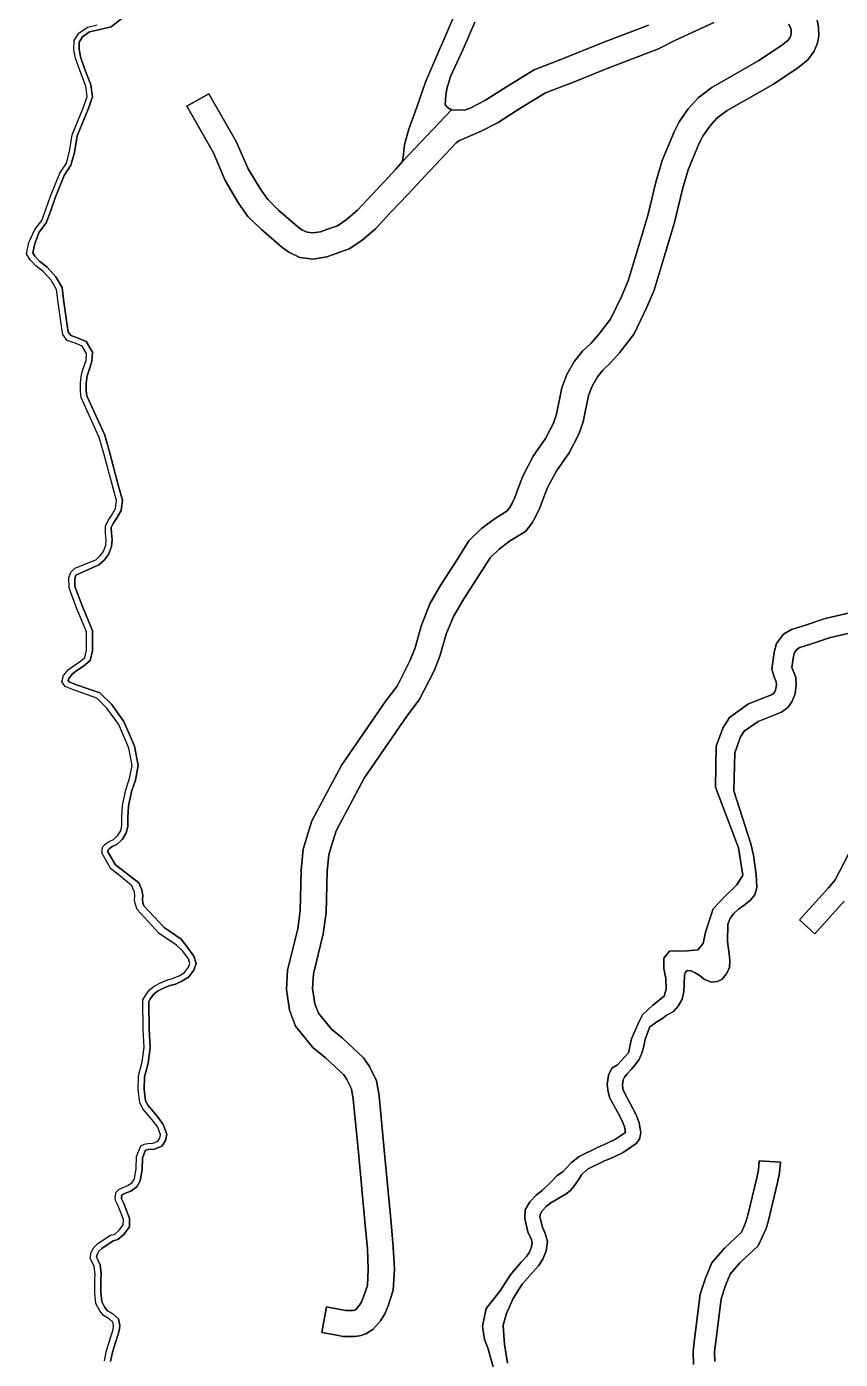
# Model space of a CAD drawing. Header units: inches. Extents: x 469561 to 471650, y 1000291 to 1003909.
# Drawn here: x 469658 to 469883.9, y 1003206.6 to 1003576.6 of the extents above; entities that cross this region are included whole.
import ezdxf

# ---------------------------------------------------------------- set-up
doc = ezdxf.new("R2010")
doc.units = ezdxf.units.IN
doc.header["$MEASUREMENT"] = 0
doc.layers.add('Gulele_10_08_New_Parcel', color=7, linetype='Continuous')

msp = doc.modelspace()

# ---------------------------------------------------------------- linework, layer by layer
at = {"layer": 'Gulele_10_08_New_Parcel'}
for points in [[(469685.8261, 1003580.0535), (469681.5188, 1003576.6444), (469677.9911, 1003575.8085), (469675.5186, 1003575.1718), (469673.5692, 1003573.8198), (469672.6189, 1003572.3839), (469672.5772, 1003570.366), (469672.9633, 1003568.2682), (469674.2205, 1003564.7886), (469675.8428, 1003560.4833), (469676.3199, 1003557.1185), (469675.1389, 1003553.7544), (469672.056, 1003546.3579), (469671.2839, 1003541.6636), (469670.3398, 1003538.1511), (469668.5, 1003535.3632), (469665.9571, 1003529.0811), (469664.6835, 1003525.3659), (469663.4368, 1003522.1463), (469661.5333, 1003519.6056), (469660.3058, 1003516.4235), (469659.7824, 1003513.8154), (469660.3266, 1003512.8792), (469661.7067, 1003511.4533), (469663.7481, 1003509.8429), (469666.1372, 1003507.2217), (469667.8853, 1003504.2263), (469668.2978, 1003500.8731), (469669.3064, 1003493.7227), (469669.6085, 1003491.8654), (469670.3404, 1003490.921), (469672.1288, 1003490.2666), (469674.5668, 1003489.1838), (469676.3225, 1003486.2858), (469676.1752, 1003483.624), (469675.3677, 1003481.374), (469674.8824, 1003479.6745), (469674.5959, 1003477.6123), (469674.5959, 1003475.5362), (469674.7667, 1003474.1278), (469679.7205, 1003463.1746), (469681.0366, 1003458.5718), (469683.3947, 1003449.7332), (469684.6286, 1003445.1681), (469684.2972, 1003442.3417), (469682.9932, 1003440.0831), (469682.0875, 1003438.7246), (469681.5421, 1003437.6039), (469681.5758, 1003436.0339), (469681.7992, 1003434.1556), (469681.6379, 1003432.259), (469680.7797, 1003430.0583), (469679.5664, 1003428.5283), (469678.0967, 1003427.1684), (469671.7219, 1003424.3026), (469671.3935, 1003423.3411), (469671.4616, 1003421.1791), (469673.5336, 1003415.6178), (469675.1024, 1003411.8884), (469676.3398, 1003408.8922), (469676.341, 1003403.3208), (469675.6472, 1003400.5999), (469673.8517, 1003399.0933), (469671.9912, 1003397.8384), (469670.7943, 1003396.9024), (469669.7369, 1003395.6853), (469669.5713, 1003395.0667), (469669.8107, 1003394.7441), (469671.6136, 1003393.9958), (469678.365, 1003391.6286), (469681.5951, 1003388.4965), (469685.0331, 1003383.702), (469687.9981, 1003376.8343), (469689.0357, 1003371.4638), (469688.2248, 1003367.4485), (469687.1528, 1003364.2747), (469686.3015, 1003360.2152), (469686.144, 1003357.0436), (469686.0935, 1003354.6811), (469685.7063, 1003352.6906), (469684.5657, 1003350.9198), (469683.1089, 1003349.5754), (469681.8045, 1003348.9695), (469680.9475, 1003348.3756), (469680.6866, 1003348.0992), (469680.599, 1003347.5442), (469682.674, 1003343.9235), (469684.7575, 1003342.3435), (469689.2189, 1003338.9009), (469690.0535, 1003336.948), (469690.2566, 1003335.3732), (469690.1782, 1003334.2443), (469690.3281, 1003333.3989), (469690.5848, 1003332.5664), (469696.2107, 1003326.5149), (469700.9382, 1003323.275), (469702.7555, 1003320.8851), (469704.4397, 1003318.5481), (469705.1108, 1003316.5348), (469704.4846, 1003314.6984), (469702.9818, 1003312.7308), (469701.1237, 1003311.5605), (469699.3235, 1003310.8147), (469697.5122, 1003310.2652), (469695.6663, 1003309.4958), (469694.3517, 1003308.8377), (469693.3778, 1003308.0297), (469692.468, 1003306.7462), (469691.9796, 1003305.9434), (469692.0836, 1003298.2431), (469692.3665, 1003293.0862), (469691.7828, 1003288.8401), (469690.7892, 1003285.0787), (469690.689, 1003281.4892), (469691.0527, 1003278.4124), (469691.7363, 1003277.0677), (469694.2332, 1003274.1469), (469695.9234, 1003271.8438), (469696.9308, 1003269.1116), (469696.6269, 1003267.3378), (469695.5595, 1003265.8124), (469693.5706, 1003264.9648), (469691.8984, 1003264.841), (469691.1545, 1003264.7036), (469691.0473, 1003264.6534), (469690.1606, 1003262.5694), (469690.1311, 1003259.3283), (469689.5872, 1003256.1812), (469688.6458, 1003254.4682), (469686.9326, 1003253.2997), (469685.4586, 1003252.7271), (469684.7108, 1003252.3719), (469684.4956, 1003252.1407), (469684.351, 1003251.5496), (469684.4071, 1003251.1579), (469684.9856, 1003249.8811), (469686.6141, 1003245.7222), (469686.5709, 1003243.3452), (469685.0181, 1003241.248), (469683.3278, 1003239.8512), (469682.073, 1003239.4626), (469678.9017, 1003237.414), (469678.041, 1003236.6129), (469677.5747, 1003235.7318), (469677.4653, 1003234.9511), (469677.8697, 1003234.0509), (469678.4129, 1003232.8289), (469678.7402, 1003230.3482), (469678.6812, 1003228.6925), (469678.6822, 1003225.1684), (469678.9189, 1003222.6392), (469679.7805, 1003221.0036), (469680.5208, 1003220.1077), (469682.0132, 1003219.2336), (469683.5162, 1003217.8599), (469683.9159, 1003216.0168), (469683.7216, 1003214.5032), (469681.9089, 1003208.5873), (469681.3264, 1003205.9497)], [(469681.3264, 1003205.9497), (469681.9089, 1003208.5873), (469683.7216, 1003214.5032), (469683.9159, 1003216.0168), (469683.5162, 1003217.8599), (469682.0132, 1003219.2336), (469680.5208, 1003220.1077), (469679.7805, 1003221.0036), (469678.9189, 1003222.6392), (469678.6822, 1003225.1684), (469678.6812, 1003228.6925), (469678.7402, 1003230.3482), (469678.4129, 1003232.8289), (469677.8697, 1003234.0509), (469677.4653, 1003234.9511), (469677.5747, 1003235.7318), (469678.041, 1003236.6129), (469678.9017, 1003237.414), (469682.073, 1003239.4626), (469683.3278, 1003239.8512), (469685.0181, 1003241.248), (469686.5709, 1003243.3452), (469686.6141, 1003245.7222), (469684.9856, 1003249.8811), (469684.4071, 1003251.1579), (469684.351, 1003251.5496), (469684.4956, 1003252.1407), (469684.7108, 1003252.3719), (469685.4586, 1003252.7271), (469686.9326, 1003253.2997), (469688.6458, 1003254.4682), (469689.5872, 1003256.1812), (469690.1311, 1003259.3283), (469690.1606, 1003262.5694), (469691.0473, 1003264.6534), (469691.1545, 1003264.7036), (469691.8984, 1003264.841), (469693.5706, 1003264.9648), (469695.5595, 1003265.8124), (469696.6269, 1003267.3378), (469696.9308, 1003269.1116), (469695.9234, 1003271.8438), (469694.2332, 1003274.1469), (469691.7363, 1003277.0677), (469691.0527, 1003278.4124), (469690.689, 1003281.4892), (469690.7892, 1003285.0787), (469691.7828, 1003288.8401), (469692.3665, 1003293.0862), (469692.0836, 1003298.2431), (469691.9796, 1003305.9434), (469692.468, 1003306.7462), (469693.3778, 1003308.0297), (469694.3517, 1003308.8377), (469695.6663, 1003309.4958), (469697.5122, 1003310.2652), (469699.3235, 1003310.8147), (469701.1237, 1003311.5605), (469702.9818, 1003312.7308), (469704.4846, 1003314.6984), (469705.1108, 1003316.5348), (469704.4397, 1003318.5481), (469702.7555, 1003320.8851), (469700.9382, 1003323.275), (469696.2107, 1003326.5149), (469690.5848, 1003332.5664), (469690.3281, 1003333.3989), (469690.1782, 1003334.2443), (469690.2566, 1003335.3732), (469690.0535, 1003336.948), (469689.2189, 1003338.9009), (469684.7575, 1003342.3435), (469682.674, 1003343.9235), (469680.599, 1003347.5442), (469680.6866, 1003348.0992), (469680.9475, 1003348.3756), (469681.8045, 1003348.9695), (469683.1089, 1003349.5754), (469684.5657, 1003350.9198), (469685.7063, 1003352.6906), (469686.0935, 1003354.6811), (469686.144, 1003357.0436), (469686.3015, 1003360.2152), (469687.1528, 1003364.2747), (469688.2248, 1003367.4485), (469689.0357, 1003371.4638), (469687.9981, 1003376.8343), (469685.0331, 1003383.702), (469681.5951, 1003388.4965), (469678.365, 1003391.6286), (469671.6136, 1003393.9958), (469669.8107, 1003394.7441), (469669.5713, 1003395.0667), (469669.7369, 1003395.6853), (469670.7943, 1003396.9024), (469671.9912, 1003397.8384), (469673.8517, 1003399.0933), (469675.6472, 1003400.5999), (469676.341, 1003403.3208), (469676.3398, 1003408.8922), (469675.1024, 1003411.8884), (469673.5336, 1003415.6178), (469671.4616, 1003421.1791), (469671.3935, 1003423.3411), (469671.7219, 1003424.3026), (469678.0967, 1003427.1684), (469679.5664, 1003428.5283), (469680.7797, 1003430.0583), (469681.6379, 1003432.259), (469681.7992, 1003434.1556), (469681.5758, 1003436.0339), (469681.5421, 1003437.6039), (469682.0875, 1003438.7246), (469682.9932, 1003440.0831), (469684.2972, 1003442.3417), (469684.6286, 1003445.1681), (469683.3947, 1003449.7332), (469681.0366, 1003458.5718), (469679.7205, 1003463.1746), (469674.7667, 1003474.1278), (469674.5959, 1003475.5362), (469674.5959, 1003477.6123), (469674.8824, 1003479.6745), (469675.3677, 1003481.374), (469676.1752, 1003483.624), (469676.3225, 1003486.2858), (469674.5668, 1003489.1838), (469672.1288, 1003490.2666), (469670.3404, 1003490.921), (469669.6085, 1003491.8654), (469669.3064, 1003493.7227), (469668.2978, 1003500.8731), (469667.8853, 1003504.2263), (469666.1372, 1003507.2217), (469663.7481, 1003509.8429), (469661.7067, 1003511.4533), (469660.3266, 1003512.8792), (469659.7824, 1003513.8154), (469660.3058, 1003516.4235), (469661.5333, 1003519.6056), (469663.4368, 1003522.1463), (469664.6835, 1003525.3659), (469665.9571, 1003529.0811), (469668.5, 1003535.3632), (469670.3398, 1003538.1511), (469671.2839, 1003541.6636), (469672.056, 1003546.3579), (469675.1389, 1003553.7544), (469676.3199, 1003557.1185), (469675.8428, 1003560.4833), (469674.2205, 1003564.7886), (469672.9633, 1003568.2682), (469672.5772, 1003570.366), (469672.6189, 1003572.3839), (469673.5692, 1003573.8198), (469675.5186, 1003575.1718), (469677.9911, 1003575.8085), (469681.5188, 1003576.6444), (469685.8261, 1003580.0535)], [(469776.7938, 1003579.8931), (469773.7363, 1003572.8235), (469772.8771, 1003570.9407), (469770.1248, 1003564.5196), (469768.875, 1003561.5226), (469766.312, 1003554.3148), (469764.12, 1003548.1394), (469762.931, 1003543.9179), (469762.6718, 1003541.1663), (469762.3786, 1003539.186), (469760.474, 1003536.9938), (469758.5926, 1003534.9825), (469753.8188, 1003529.9903), (469749.882, 1003525.6656), (469746.7621, 1003522.987), (469744.3451, 1003521.3813), (469741.5959, 1003520.3906), (469739.5879, 1003519.6917), (469737.469, 1003519.3618), (469735.9104, 1003519.5508), (469734.4561, 1003520.2407), (469733.2847, 1003521.0689), (469728.0701, 1003525.6194), (469724.9531, 1003528.6425), (469722.9412, 1003531.556), (469719.55, 1003537.2113), (469716.1851, 1003544.7804), (469708.5702, 1003558.0272), (469702.4988, 1003554.5372), (469709.933, 1003541.6047), (469713.1392, 1003533.9695), (469716.8896, 1003527.6679), (469719.4386, 1003523.9743), (469723.2006, 1003520.327), (469728.8333, 1003515.4115), (469730.8131, 1003514.0105), (469733.8854, 1003512.5544), (469737.5923, 1003512.1047), (469741.337, 1003512.6885), (469743.9955, 1003513.6144), (469747.5991, 1003514.9125), (469751.1096, 1003517.2437), (469754.9004, 1003520.4982), (469759.0757, 1003525.0853), (469763.8159, 1003530.042), (469768.554, 1003535.1054), (469777.2507, 1003544.4324), (469778.1616, 1003545.0618), (469780.8244, 1003546.1426), (469784.1791, 1003547.6283), (469788.933, 1003550.0625), (469794.9801, 1003553.9422), (469802.0988, 1003558.2888), (469809.8288, 1003561.2622), (469818.2962, 1003564.6677), (469820.3788, 1003565.5051), (469833.4557, 1003570.5343), (469837.8121, 1003572.7276), (469848.7631, 1003577.8221)], [(469782.4279, 1003577.9024), (469779.1847, 1003570.4036), (469775.7173, 1003562.8018), (469774.6705, 1003559.3838), (469774.4215, 1003557.52), (469774.2409, 1003554.9817), (469774.2674, 1003554.882), (469774.8562, 1003554.2178), (469775.9823, 1003553.5164), (469762.3786, 1003539.186), (469762.6718, 1003541.1663), (469762.931, 1003543.9179), (469764.12, 1003548.1394), (469766.312, 1003554.3148), (469768.875, 1003561.5226), (469770.1248, 1003564.5196), (469772.8771, 1003570.9407), (469773.7363, 1003572.8235), (469776.7938, 1003579.8931)], [(469679.6131, 1003206.1589), (469680.2461, 1003209.0249), (469682.0361, 1003214.8669), (469682.1741, 1003215.9419), (469681.9531, 1003216.9609), (469680.9881, 1003217.8429), (469679.3901, 1003218.7789), (469678.3431, 1003220.0459), (469677.2401, 1003222.1399), (469676.9641, 1003225.0879), (469676.9631, 1003228.7229), (469677.0181, 1003230.2659), (469676.7421, 1003232.3579), (469675.6951, 1003234.6989), (469675.9151, 1003236.2689), (469676.6581, 1003237.6729), (469677.8421, 1003238.7749), (469681.3391, 1003241.0339), (469682.4951, 1003241.3919), (469683.7621, 1003242.4389), (469684.8631, 1003243.9259), (469684.8901, 1003245.4129), (469683.4021, 1003249.2129), (469682.7411, 1003250.6719), (469682.6031, 1003251.6349), (469682.9331, 1003252.9839), (469683.6771, 1003253.7829), (469684.7781, 1003254.3059), (469686.1271, 1003254.8299), (469687.3381, 1003255.6559), (469687.9431, 1003256.7569), (469688.4381, 1003259.6209), (469688.4931, 1003262.9239), (469689.7581, 1003265.8969), (469690.6391, 1003266.3099), (469691.6841, 1003266.5029), (469693.1701, 1003266.6129), (469694.4631, 1003267.1639), (469695.0411, 1003267.9899), (469695.2061, 1003268.9529), (469694.4351, 1003271.0439), (469692.9211, 1003273.1069), (469690.3351, 1003276.1319), (469689.4261, 1003277.9199), (469689.0131, 1003281.4139), (469689.1221, 1003285.3189), (469690.1391, 1003289.1689), (469690.6871, 1003293.1549), (469690.4111, 1003298.1859), (469690.3001, 1003306.4019), (469691.0691, 1003307.6659), (469692.1401, 1003309.1769), (469693.4311, 1003310.2479), (469694.9691, 1003311.0179), (469696.9461, 1003311.8419), (469698.7591, 1003312.3919), (469700.3521, 1003313.0519), (469701.8351, 1003313.9859), (469702.9891, 1003315.4969), (469703.3451, 1003316.5409), (469702.9331, 1003317.7769), (469701.3981, 1003319.9069), (469701.0381, 1003320.3009), (469699.6101, 1003321.5909), (469694.8051, 1003324.8839), (469688.6841, 1003331.4679), (469688.2441, 1003332.8949), (469688.0251, 1003334.1299), (469688.1071, 1003335.3099), (469687.9691, 1003336.3799), (469687.2511, 1003338.0599), (469683.7271, 1003341.0619), (469681.4141, 1003342.8159), (469678.8851, 1003347.2289), (469679.1421, 1003348.8579), (469679.8701, 1003349.6289), (469680.9841, 1003350.4009), (469682.1831, 1003350.9579), (469683.2971, 1003351.9859), (469684.1531, 1003353.3149), (469684.4531, 1003354.8569), (469684.5011, 1003357.1019), (469684.6661, 1003360.4259), (469685.5641, 1003364.7079), (469686.6341, 1003367.8759), (469687.3601, 1003371.4709), (469686.4181, 1003376.3469), (469683.5941, 1003382.8879), (469680.3451, 1003387.4189), (469677.4801, 1003390.1969), (469671.0261, 1003392.4599), (469668.7611, 1003393.3999), (469667.7781, 1003394.7249), (469668.2471, 1003396.4769), (469669.6571, 1003398.0999), (469671.0241, 1003399.1689), (469672.8611, 1003400.4079), (469674.1851, 1003401.5189), (469674.6971, 1003403.5269), (469674.6961, 1003408.5659), (469673.5851, 1003411.2559), (469672.0051, 1003415.0119), (469669.8271, 1003420.8579), (469669.7411, 1003423.5889), (469670.2951, 1003425.2109), (469671.4041, 1003426.2779), (469677.2051, 1003428.5829), (469678.3571, 1003429.6489), (469679.3381, 1003430.8859), (469680.0201, 1003432.6349), (469680.1471, 1003434.1279), (469679.9341, 1003435.9189), (469679.8901, 1003437.9659), (469680.6581, 1003439.5439), (469681.5961, 1003440.9509), (469682.7041, 1003442.8699), (469682.9591, 1003445.0449), (469679.4521, 1003458.1339), (469678.1731, 1003462.6069), (469673.1651, 1003473.6799), (469672.9521, 1003475.4369), (469672.9521, 1003477.7259), (469673.2701, 1003480.0149), (469673.8021, 1003481.8779), (469674.5471, 1003483.9539), (469674.6531, 1003485.8689), (469673.4281, 1003487.8909), (469671.5121, 1003488.7419), (469669.3311, 1003489.5399), (469668.0531, 1003491.1889), (469667.6811, 1003493.4759), (469666.6681, 1003500.6579), (469666.2951, 1003503.6899), (469664.8051, 1003506.2429), (469662.6241, 1003508.6359), (469660.6021, 1003510.2309), (469659.0061, 1003511.8799), (469658.0481, 1003513.5279), (469658.6941, 1003516.7469), (469660.3531, 1003520.3119), (469662.2291, 1003522.8159), (469663.3981, 1003525.8349), (469664.6751, 1003529.5599), (469667.2831, 1003536.0029), (469669.0761, 1003538.7199), (469669.9451, 1003541.9529), (469670.7061, 1003546.5799), (469673.8211, 1003554.2529), (469674.8771, 1003557.2609), (469674.4701, 1003560.1319), (469672.8991, 1003564.3009), (469671.5991, 1003567.8989), (469671.1661, 1003570.2519), (469671.2191, 1003572.8209), (469672.5441, 1003574.8229), (469674.9231, 1003576.4729), (469677.6531, 1003577.1759)], [(469848.7631, 1003577.8221), (469837.8121, 1003572.7276), (469833.4557, 1003570.5343), (469820.3788, 1003565.5051), (469818.2962, 1003564.6677), (469809.8288, 1003561.2622), (469802.0988, 1003558.2888), (469794.9801, 1003553.9422), (469788.933, 1003550.0625), (469784.1791, 1003547.6283), (469780.8244, 1003546.1426), (469778.1616, 1003545.0618), (469777.2507, 1003544.4324), (469768.554, 1003535.1054), (469763.8159, 1003530.042), (469759.0757, 1003525.0853), (469754.9004, 1003520.4982), (469751.1096, 1003517.2437), (469747.5991, 1003514.9125), (469743.9955, 1003513.6144), (469741.337, 1003512.6885), (469737.5923, 1003512.1047), (469733.8854, 1003512.5544), (469730.8131, 1003514.0105), (469728.8333, 1003515.4115), (469723.2006, 1003520.327), (469719.4386, 1003523.9743), (469716.8896, 1003527.6679), (469713.1392, 1003533.9695), (469709.933, 1003541.6047), (469702.4988, 1003554.5372), (469708.5702, 1003558.0272), (469716.1851, 1003544.7804), (469719.55, 1003537.2113), (469722.9412, 1003531.556), (469724.9531, 1003528.6425), (469728.0701, 1003525.6194), (469733.2847, 1003521.0689), (469734.4561, 1003520.2407), (469735.9104, 1003519.5508), (469737.469, 1003519.3618), (469739.5879, 1003519.6917), (469741.5959, 1003520.3906), (469744.3451, 1003521.3813), (469746.7621, 1003522.987), (469749.882, 1003525.6656), (469753.8188, 1003529.9903), (469758.5926, 1003534.9825), (469760.474, 1003536.9938), (469762.3786, 1003539.186), (469775.9823, 1003553.5164), (469779.7169, 1003553.4376), (469781.113, 1003554.0559), (469783.2633, 1003555.1569), (469785.3808, 1003556.2408), (469791.2027, 1003559.9762), (469798.9406, 1003564.701), (469807.2235, 1003567.8868), (469817.7726, 1003572.1299), (469830.6921, 1003577.0983)], [(469869.6145, 1003577.371), (469870.1455, 1003576.1549), (469870.2484, 1003575.6056), (469870.2723, 1003574.735), (469870.1651, 1003574.2142), (469869.866, 1003573.5217), (469869.3294, 1003572.806), (469867.5827, 1003571.4578), (469861.3045, 1003567.2272), (469848.2261, 1003559.7459), (469844.4202, 1003556.8649), (469841.6798, 1003553.7854), (469839.1691, 1003550.2432), (469837.759, 1003547.4542), (469836.122, 1003543.481), (469834.4757, 1003539.4846), (469832.683, 1003533.463), (469830.5037, 1003524.253), (469827.6955, 1003514.9213), (469825.0021, 1003506.0732), (469823.2546, 1003501.9113), (469820.0716, 1003495.3946), (469816.7115, 1003490.9436), (469814.6381, 1003488.6807), (469812.354, 1003486.5109), (469810.1197, 1003483.7497), (469808.0345, 1003480.0917), (469806.6215, 1003476.3315), (469805.1253, 1003469.0054), (469804.2644, 1003466.5688), (469802.0901, 1003462.31), (469798.6584, 1003457.4168), (469795.773, 1003451.7961), (469794.4249, 1003448.2184), (469793.5437, 1003445.9258), (469792.7442, 1003444.1697), (469792.1067, 1003443.0571), (469791.4444, 1003442.1936), (469787.7806, 1003439.9323), (469784.2772, 1003437.2562), (469780.8166, 1003433.8637), (469777.4619, 1003428.5284), (469773.0277, 1003421.6824), (469769.9157, 1003416.3944), (469767.597, 1003410.1509), (469765.8809, 1003404.1481), (469764.5404, 1003400.724), (469760.9117, 1003393.5604), (469757.7522, 1003389.4818), (469745.5636, 1003371.7049), (469737.2403, 1003356.132), (469734.8172, 1003348.2368), (469734.2263, 1003342.4667), (469734.0122, 1003331.1458), (469733.279, 1003326.1717), (469730.4614, 1003314.6963), (469730.1954, 1003309.2816), (469731.0016, 1003303.5134), (469732.6866, 1003299.0864), (469737.507, 1003293.2067), (469740.9773, 1003290.3305), (469746.0621, 1003285.5947), (469746.9594, 1003284.2922), (469748.2003, 1003281.6934), (469748.7023, 1003278.8113), (469750.1365, 1003264.0653), (469752.0309, 1003243.8312), (469752.6246, 1003237.2618), (469752.884, 1003231.6446), (469752.6586, 1003227.115), (469751.5925, 1003223.9157), (469751.0241, 1003222.5228), (469750.4642, 1003221.6147), (469749.4388, 1003220.4485), (469749.1361, 1003220.2575), (469749.0517, 1003220.23), (469748.5549, 1003220.1869), (469746.5772, 1003220.1471), (469745.1162, 1003220.4713), (469741.245, 1003221.1866), (469739.9361, 1003214.0889), (469743.679, 1003213.3986), (469745.8578, 1003212.9148), (469748.9406, 1003212.9772), (469750.5019, 1003213.1132), (469752.2251, 1003213.6754), (469754.1683, 1003214.8986), (469756.2868, 1003217.3073), (469757.48, 1003219.2435), (469758.3636, 1003221.4095), (469759.8164, 1003225.77), (469760.108, 1003231.6314), (469759.8254, 1003237.753), (469759.2171, 1003244.4917), (469757.3205, 1003264.7508), (469755.8577, 1003279.7815), (469755.1398, 1003283.9086), (469753.2256, 1003287.9158), (469751.558, 1003290.3374), (469745.7427, 1003295.7535), (469742.647, 1003298.3193), (469739.0124, 1003302.7526), (469738.0354, 1003305.3197), (469737.4356, 1003309.6065), (469737.6346, 1003313.6496), (469740.368, 1003324.7812), (469741.2188, 1003330.5481), (469741.4357, 1003342.0303), (469741.9238, 1003346.7963), (469743.9338, 1003353.347), (469751.7404, 1003367.9521), (469763.5849, 1003385.2283), (469767.0372, 1003389.6856), (469771.1346, 1003397.7721), (469772.7251, 1003401.8361), (469774.4813, 1003407.9795), (469776.5183, 1003412.8787), (469779.3882, 1003417.7536), (469783.7621, 1003424.5066), (469786.6766, 1003429.1416), (469789.1799, 1003431.5968), (469792.0787, 1003433.8101), (469796.5372, 1003436.4979), (469798.3695, 1003438.8873), (469799.4309, 1003440.739), (469800.4706, 1003443.0208), (469801.4421, 1003445.5486), (469802.6885, 1003448.858), (469805.236, 1003453.4481), (469808.6723, 1003458.3479), (469811.3218, 1003463.5362), (469812.5285, 1003466.9525), (469814.0091, 1003474.2029), (469814.9951, 1003476.8256), (469816.4689, 1003479.4127), (469817.9971, 1003481.2987), (469820.1098, 1003483.3078), (469822.6089, 1003486.0349), (469826.6347, 1003491.3673), (469830.2365, 1003498.7436), (469832.2196, 1003503.4665), (469835.0322, 1003512.7017), (469837.9091, 1003522.264), (469840.0908, 1003531.485), (469841.7104, 1003536.9249), (469844.7329, 1003544.2611), (469845.7514, 1003546.2756), (469847.6876, 1003549.0075), (469849.6454, 1003551.2085), (469852.459, 1003553.3372), (469865.354, 1003560.7134), (469872.0711, 1003565.2397), (469874.8369, 1003567.3753), (469876.5418, 1003569.6493), (469877.5137, 1003571.8958), (469877.7334, 1003572.9638), (469877.9591, 1003574.0594), (469877.8933, 1003576.421), (469877.5188, 1003578.4218)], [(469877.5188, 1003578.4218), (469877.8933, 1003576.421), (469877.9591, 1003574.0594), (469877.7334, 1003572.9638), (469877.5137, 1003571.8958), (469876.5418, 1003569.6493), (469874.8369, 1003567.3753), (469872.0711, 1003565.2397), (469865.354, 1003560.7134), (469852.459, 1003553.3372), (469849.6454, 1003551.2085), (469847.6876, 1003549.0075), (469845.7514, 1003546.2756), (469844.7329, 1003544.2611), (469841.7104, 1003536.9249), (469840.0908, 1003531.485), (469837.9091, 1003522.264), (469835.0322, 1003512.7017), (469832.2196, 1003503.4665), (469830.2365, 1003498.7436), (469826.6347, 1003491.3673), (469822.6089, 1003486.0349), (469820.1098, 1003483.3078), (469817.9971, 1003481.2987), (469816.4689, 1003479.4127), (469814.9951, 1003476.8256), (469814.0091, 1003474.2029), (469812.5285, 1003466.9525), (469811.3218, 1003463.5362), (469808.6723, 1003458.3479), (469805.236, 1003453.4481), (469802.6885, 1003448.858), (469801.4421, 1003445.5486), (469800.4706, 1003443.0208), (469799.4309, 1003440.739), (469798.3695, 1003438.8873), (469796.5372, 1003436.4979), (469792.0787, 1003433.8101), (469789.1799, 1003431.5968), (469786.6766, 1003429.1416), (469783.7621, 1003424.5066), (469779.3882, 1003417.7536), (469776.5183, 1003412.8787), (469774.4813, 1003407.9795), (469772.7251, 1003401.8361), (469771.1346, 1003397.7721), (469767.0372, 1003389.6856), (469763.5849, 1003385.2283), (469751.7404, 1003367.9521), (469743.9338, 1003353.347), (469741.9238, 1003346.7963), (469741.4357, 1003342.0303), (469741.2188, 1003330.5481), (469740.368, 1003324.7812), (469737.6346, 1003313.6496), (469737.4356, 1003309.6065), (469738.0354, 1003305.3197), (469739.0124, 1003302.7526), (469742.647, 1003298.3193), (469745.7427, 1003295.7535), (469751.558, 1003290.3374), (469753.2256, 1003287.9158), (469755.1398, 1003283.9086), (469755.8577, 1003279.7815), (469757.3205, 1003264.7508), (469759.2171, 1003244.4917), (469759.8254, 1003237.753), (469760.108, 1003231.6314), (469759.8164, 1003225.77), (469758.3636, 1003221.4095), (469757.48, 1003219.2435), (469756.2868, 1003217.3073), (469754.1683, 1003214.8986), (469752.2251, 1003213.6754), (469750.5019, 1003213.1132), (469748.9406, 1003212.9772), (469745.8578, 1003212.9148), (469743.679, 1003213.3986), (469739.9361, 1003214.0889), (469741.245, 1003221.1866), (469745.1162, 1003220.4713), (469746.5772, 1003220.1471), (469748.5549, 1003220.1869), (469749.0517, 1003220.23), (469749.1361, 1003220.2575), (469749.4388, 1003220.4485), (469750.4642, 1003221.6147), (469751.0241, 1003222.5228), (469751.5925, 1003223.9157), (469752.6586, 1003227.115), (469752.884, 1003231.6446), (469752.6246, 1003237.2618), (469752.0309, 1003243.8312), (469750.1365, 1003264.0653), (469748.7023, 1003278.8113), (469748.2003, 1003281.6934), (469746.9594, 1003284.2922), (469746.0621, 1003285.5947), (469740.9773, 1003290.3305), (469737.507, 1003293.2067), (469732.6866, 1003299.0864), (469731.0016, 1003303.5134), (469730.1954, 1003309.2816), (469730.4614, 1003314.6963), (469733.279, 1003326.1717), (469734.0122, 1003331.1458), (469734.2263, 1003342.4667), (469734.8172, 1003348.2368), (469737.2403, 1003356.132), (469745.5636, 1003371.7049), (469757.7522, 1003389.4818), (469760.9117, 1003393.5604), (469764.5404, 1003400.724), (469765.8809, 1003404.1481), (469767.597, 1003410.1509), (469769.9157, 1003416.3944), (469773.0277, 1003421.6824), (469777.4619, 1003428.5284), (469780.8166, 1003433.8637), (469784.2772, 1003437.2562), (469787.7806, 1003439.9323), (469791.4444, 1003442.1936), (469792.1067, 1003443.0571), (469792.7442, 1003444.1697), (469793.5437, 1003445.9258), (469794.4249, 1003448.2184), (469795.773, 1003451.7961), (469798.6584, 1003457.4168), (469802.0901, 1003462.31), (469804.2644, 1003466.5688), (469805.1253, 1003469.0054), (469806.6215, 1003476.3315), (469808.0345, 1003480.0917), (469810.1197, 1003483.7497), (469812.354, 1003486.5109), (469814.6381, 1003488.6807), (469816.7115, 1003490.9436), (469820.0716, 1003495.3946), (469823.2546, 1003501.9113), (469825.0021, 1003506.0732), (469827.6955, 1003514.9213), (469830.5037, 1003524.253), (469832.683, 1003533.463), (469834.4757, 1003539.4846), (469836.122, 1003543.481), (469837.759, 1003547.4542), (469839.1691, 1003550.2432), (469841.6798, 1003553.7854), (469844.4202, 1003556.8649), (469848.2261, 1003559.7459), (469861.3045, 1003567.2272), (469867.5827, 1003571.4578), (469869.3294, 1003572.806), (469869.866, 1003573.5217), (469870.1651, 1003574.2142), (469870.2723, 1003574.735), (469870.2484, 1003575.6056), (469870.1455, 1003576.1549), (469869.6145, 1003577.371)], [(469830.6921, 1003577.0983), (469817.7726, 1003572.1299), (469807.2235, 1003567.8868), (469798.9406, 1003564.701), (469791.2027, 1003559.9762), (469785.3808, 1003556.2408), (469783.2633, 1003555.1569), (469781.113, 1003554.0559), (469779.7169, 1003553.4376), (469775.9823, 1003553.5164), (469774.8562, 1003554.2178), (469774.2674, 1003554.882), (469774.2409, 1003554.9817), (469774.4215, 1003557.52), (469774.6705, 1003559.3838), (469775.7173, 1003562.8018), (469779.1847, 1003570.4036), (469782.4279, 1003577.9024)], [(469890.9814, 1003414.9026), (469879.695, 1003412.3024), (469873.9802, 1003410.4053), (469870.3739, 1003409.2917), (469868.1727, 1003407.937), (469866.2168, 1003405.3262), (469865.5181, 1003402.9196), (469864.8796, 1003398.1755), (469865.669, 1003395.8462), (469866.1269, 1003394.7037), (469866.1694, 1003393.9519), (469866.0464, 1003392.7691), (469865.6938, 1003391.9321), (469865.3776, 1003391.514), (469864.8302, 1003391.0935), (469858.4421, 1003388.5908), (469853.1599, 1003384.8444), (469851.3026, 1003381.8573), (469849.448, 1003376.8685), (469849.2362, 1003365.51), (469855.6546, 1003348.6657), (469856.8241, 1003341.0714), (469855.1696, 1003338.3877), (469851.7465, 1003335.0188), (469848.6087, 1003331.707), (469846.5263, 1003325.1977), (469845.8416, 1003322.0572), (469844.3583, 1003320.2871), (469841.4487, 1003320.0587), (469836.5137, 1003319.8874), (469834.9163, 1003317.946), (469834.9163, 1003315.091), (469835.4868, 1003312.3502), (469835.6009, 1003309.381), (469835.0304, 1003307.4396), (469831.8355, 1003304.9273), (469828.9829, 1003302.3007), (469827.8419, 1003300.0167), (469825.9021, 1003295.5629), (469825.1034, 1003291.6801), (469822.0881, 1003288.3277), (469820.5242, 1003287.4409), (469819.5557, 1003285.5011), (469819.2015, 1003282.8992), (469819.4343, 1003280.8839), (469819.9695, 1003279.1254), (469822.5675, 1003274.2784), (469823.4547, 1003272.5813), (469824.0073, 1003271.1586), (469824.2364, 1003269.545), (469821.4904, 1003267.6984), (469819.0153, 1003266.4858), (469816.5466, 1003265.4157), (469811.3805, 1003262.9351), (469809.3054, 1003261.2336), (469807.7438, 1003259.5855), (469806.8643, 1003258.6814), (469805.3137, 1003257.6001), (469803.8695, 1003256.0689), (469801.143, 1003253.432), (469799.4984, 1003252.1898), (469797.7408, 1003250.3613), (469796.4155, 1003248.0622), (469796.3159, 1003245.7246), (469797.2093, 1003241.9566), (469798.0644, 1003240.0771), (469798.3673, 1003239.0272), (469798.176, 1003237.7993), (469797.6012, 1003236.352), (469796.802, 1003235.1832), (469795.3076, 1003233.5337), (469792.2303, 1003229.99), (469789.4496, 1003225.5846), (469785.5811, 1003220.6936), (469784.5368, 1003215.8073), (469785.1461, 1003212.1284), (469786.0247, 1003209.777), (469787.4975, 1003204.4733)], [(469787.4975, 1003204.4733), (469786.0247, 1003209.777), (469785.1461, 1003212.1284), (469784.5368, 1003215.8073), (469785.5811, 1003220.6936), (469789.4496, 1003225.5846), (469792.2303, 1003229.99), (469795.3076, 1003233.5337), (469796.802, 1003235.1832), (469797.6012, 1003236.352), (469798.176, 1003237.7993), (469798.3673, 1003239.0272), (469798.0644, 1003240.0771), (469797.2093, 1003241.9566), (469796.3159, 1003245.7246), (469796.4155, 1003248.0622), (469797.7408, 1003250.3613), (469799.4984, 1003252.1898), (469801.143, 1003253.432), (469803.8695, 1003256.0689), (469805.3137, 1003257.6001), (469806.8643, 1003258.6814), (469807.7438, 1003259.5855), (469809.3054, 1003261.2336), (469811.3805, 1003262.9351), (469816.5466, 1003265.4157), (469819.0153, 1003266.4858), (469821.4904, 1003267.6984), (469824.2364, 1003269.545), (469824.0073, 1003271.1586), (469823.4547, 1003272.5813), (469822.5675, 1003274.2784), (469819.9695, 1003279.1254), (469819.4343, 1003280.8839), (469819.2015, 1003282.8992), (469819.5557, 1003285.5011), (469820.5242, 1003287.4409), (469822.0881, 1003288.3277), (469825.1034, 1003291.6801), (469825.9021, 1003295.5629), (469827.8419, 1003300.0167), (469828.9829, 1003302.3007), (469831.8355, 1003304.9273), (469835.0304, 1003307.4396), (469835.6009, 1003309.381), (469835.4868, 1003312.3502), (469834.9163, 1003315.091), (469834.9163, 1003317.946), (469836.5137, 1003319.8874), (469841.4487, 1003320.0587), (469844.3583, 1003320.2871), (469845.8416, 1003322.0572), (469846.5263, 1003325.1977), (469848.6087, 1003331.707), (469851.7465, 1003335.0188), (469855.1696, 1003338.3877), (469856.8241, 1003341.0714), (469855.6546, 1003348.6657), (469849.2362, 1003365.51), (469849.448, 1003376.8685), (469851.3026, 1003381.8573), (469853.1599, 1003384.8444), (469858.4421, 1003388.5908), (469864.8302, 1003391.0935), (469865.3776, 1003391.514), (469865.6938, 1003391.9321), (469866.0464, 1003392.7691), (469866.1694, 1003393.9519), (469866.1269, 1003394.7037), (469865.669, 1003395.8462), (469864.8796, 1003398.1755), (469865.5181, 1003402.9196), (469866.2168, 1003405.3262), (469868.1727, 1003407.937), (469870.3739, 1003409.2917), (469873.9802, 1003410.4053), (469879.695, 1003412.3024), (469890.9814, 1003414.9026)], [(469791.5613, 1003205.572), (469790.7311, 1003210.7864), (469790.4624, 1003213.2765), (469790.3116, 1003216.1096), (469791.235, 1003219.3578), (469793.0794, 1003223.4687), (469795.6104, 1003227.479), (469798.4496, 1003230.7475), (469800.1059, 1003232.5768), (469801.3307, 1003234.3678), (469802.2515, 1003236.6877), (469802.6584, 1003239.2985), (469802.0128, 1003241.5351), (469801.2007, 1003243.3224), (469800.5358, 1003246.1272), (469800.5662, 1003246.857), (469801.1221, 1003247.8209), (469802.2941, 1003249.0405), (469803.5936, 1003250.0215), (469807.821, 1003252.509), (469809.0407, 1003253.4582), (469810.1417, 1003254.9065), (469811.2167, 1003256.4631), (469812.101, 1003257.8032), (469813.769, 1003259.4243), (469818.291, 1003261.5957), (469820.7754, 1003262.673), (469823.5949, 1003264.0545), (469827.2596, 1003266.5191), (469828.1426, 1003267.7547), (469828.5128, 1003269.4469), (469828.0895, 1003272.2457), (469827.2836, 1003274.3185), (469826.2791, 1003276.242), (469823.8652, 1003280.7444), (469823.5614, 1003281.7434), (469823.4323, 1003282.8568), (469823.622, 1003284.2463), (469823.9558, 1003284.9151), (469824.7435, 1003285.846), (469825.8119, 1003287.0796), (469826.883, 1003288.3209), (469828.0813, 1003289.8663), (469828.8681, 1003291.8511), (469829.3772, 1003293.5273), (469829.7508, 1003295.5085), (469831.0657, 1003298.8998), (469831.8345, 1003299.4694), (469832.9692, 1003300.2883), (469834.6549, 1003301.3391), (469835.5752, 1003302.0235), (469837.5953, 1003303.1357), (469838.9224, 1003304.6631), (469839.9556, 1003306.4415), (469840.4683, 1003308.589), (469840.6322, 1003313.1509), (469840.8284, 1003313.9552), (469841.1737, 1003314.3422), (469841.5221, 1003314.5488), (469842.4599, 1003314.449), (469843.6383, 1003313.9597), (469844.9857, 1003313.0789), (469846.1814, 1003312.0626), (469848.1196, 1003311.28), (469849.7977, 1003311.5254), (469851.1125, 1003312.2038), (469852.2315, 1003313.5041), (469853.1316, 1003315.3409), (469853.2323, 1003317.2978), (469853.026, 1003319.1493), (469852.544, 1003322.628), (469852.7242, 1003327.2958), (469853.1305, 1003328.6068), (469853.6266, 1003329.5079), (469854.3181, 1003330.4075), (469855.642, 1003331.5823), (469857.1998, 1003332.7372), (469859.0127, 1003334.1347), (469860.1402, 1003335.5819), (469860.727, 1003337.6184), (469860.5895, 1003341.1856), (469859.7908, 1003346.6101), (469859.1062, 1003349.6934), (469854.3709, 1003364.4822), (469854.5788, 1003374.961), (469856.2417, 1003379.4341), (469857.2262, 1003381.0175), (469861.0626, 1003383.7384), (469867.5496, 1003386.2799), (469869.2979, 1003387.623), (469870.4726, 1003389.176), (469871.4068, 1003391.3938), (469871.6593, 1003393.8224), (469871.5416, 1003395.9077), (469870.8055, 1003397.7443), (469870.4758, 1003398.7171), (469870.8887, 1003401.7851), (469871.1956, 1003402.8423), (469871.929, 1003403.8213), (469872.652, 1003404.2662), (469875.6502, 1003405.1921), (469881.175, 1003407.0261), (469892.0301, 1003409.5269)], [(469892.0301, 1003409.5269), (469881.175, 1003407.0261), (469875.6502, 1003405.1921), (469872.652, 1003404.2662), (469871.929, 1003403.8213), (469871.1956, 1003402.8423), (469870.8887, 1003401.7851), (469870.4758, 1003398.7171), (469870.8055, 1003397.7443), (469871.5416, 1003395.9077), (469871.6593, 1003393.8224), (469871.4068, 1003391.3938), (469870.4726, 1003389.176), (469869.2979, 1003387.623), (469867.5496, 1003386.2799), (469861.0626, 1003383.7384), (469857.2262, 1003381.0175), (469856.2417, 1003379.4341), (469854.5788, 1003374.961), (469854.3709, 1003364.4822), (469859.1062, 1003349.6934), (469859.7908, 1003346.6101), (469860.5895, 1003341.1856), (469860.727, 1003337.6184), (469860.1402, 1003335.5819), (469859.0127, 1003334.1347), (469857.1998, 1003332.7372), (469855.642, 1003331.5823), (469854.3181, 1003330.4075), (469853.6266, 1003329.5079), (469853.1305, 1003328.6068), (469852.7242, 1003327.2958), (469852.544, 1003322.628), (469853.026, 1003319.1493), (469853.2323, 1003317.2978), (469853.1316, 1003315.3409), (469852.2315, 1003313.5041), (469851.1125, 1003312.2038), (469849.7977, 1003311.5254), (469848.1196, 1003311.28), (469846.1814, 1003312.0626), (469844.9857, 1003313.0789), (469843.6383, 1003313.9597), (469842.4599, 1003314.449), (469841.5221, 1003314.5488), (469841.1737, 1003314.3422), (469840.8284, 1003313.9552), (469840.6322, 1003313.1509), (469840.4683, 1003308.589), (469839.9556, 1003306.4415), (469838.9224, 1003304.6631), (469837.5953, 1003303.1357), (469835.5752, 1003302.0235), (469834.6549, 1003301.3391), (469832.9692, 1003300.2883), (469831.8345, 1003299.4694), (469831.0657, 1003298.8998), (469829.7508, 1003295.5085), (469829.3772, 1003293.5273), (469828.8681, 1003291.8511), (469828.0813, 1003289.8663), (469826.883, 1003288.3209), (469825.8119, 1003287.0796), (469824.7435, 1003285.846), (469823.9558, 1003284.9151), (469823.622, 1003284.2463), (469823.4323, 1003282.8568), (469823.5614, 1003281.7434), (469823.8652, 1003280.7444), (469826.2791, 1003276.242), (469827.2836, 1003274.3185), (469828.0895, 1003272.2457), (469828.5128, 1003269.4469), (469828.1426, 1003267.7547), (469827.2596, 1003266.5191), (469823.5949, 1003264.0545), (469820.7754, 1003262.673), (469818.291, 1003261.5957), (469813.769, 1003259.4243), (469812.101, 1003257.8032), (469811.2167, 1003256.4631), (469810.1417, 1003254.9065), (469809.0407, 1003253.4582), (469807.821, 1003252.509), (469803.5936, 1003250.0215), (469802.2941, 1003249.0405), (469801.1221, 1003247.8209), (469800.5662, 1003246.857), (469800.5358, 1003246.1272), (469801.2007, 1003243.3224), (469802.0128, 1003241.5351), (469802.6584, 1003239.2985), (469802.2515, 1003236.6877), (469801.3307, 1003234.3678), (469800.1059, 1003232.5768), (469798.4496, 1003230.7475), (469795.6104, 1003227.479), (469793.0794, 1003223.4687), (469791.235, 1003219.3578), (469790.3116, 1003216.1096), (469790.4624, 1003213.2765), (469790.7311, 1003210.7864), (469791.5613, 1003205.572)], [(469886.2019, 1003346.8778), (469882.5147, 1003339.7552), (469880.6618, 1003337.5537), (469872.5411, 1003328.6044), (469876.7866, 1003324.7508), (469884.9802, 1003333.7793)], [(469884.9802, 1003333.7793), (469876.7866, 1003324.7508), (469872.5411, 1003328.6044), (469880.6618, 1003337.5537), (469882.5147, 1003339.7552), (469886.2019, 1003346.8778)], [(469849.0936, 1003206.0253), (469848.9877, 1003208.6321), (469849.3037, 1003211.4805), (469850.8061, 1003223.3639), (469852.0505, 1003227.0997), (469853.341, 1003230.2507), (469856.0439, 1003233.3562), (469861.13, 1003238.129), (469863.2802, 1003242.8923), (469863.9368, 1003245.1429), (469866.5017, 1003255.7195), (469867.0364, 1003258.3684), (469867.2595, 1003261.3135), (469861.3622, 1003261.7452), (469861.1696, 1003259.1794), (469860.7293, 1003257.0018), (469858.2231, 1003246.6679), (469857.6767, 1003244.7935), (469857.1423, 1003243.4185), (469856.4415, 1003241.8808), (469851.7569, 1003237.4847), (469848.2121, 1003233.4113), (469846.4752, 1003229.1673), (469844.9829, 1003224.6892), (469843.4017, 1003212.1808), (469843.0311, 1003208.8409), (469843.1809, 1003205.1504)], [(469843.1809, 1003205.1504), (469843.0311, 1003208.8409), (469843.4017, 1003212.1808), (469844.9829, 1003224.6892), (469846.4752, 1003229.1673), (469848.2121, 1003233.4113), (469851.7569, 1003237.4847), (469856.4415, 1003241.8808), (469857.1423, 1003243.4185), (469857.6767, 1003244.7935), (469858.2231, 1003246.6679), (469860.7293, 1003257.0018), (469861.1696, 1003259.1794), (469861.3622, 1003261.7452), (469867.2595, 1003261.3135), (469867.0364, 1003258.3684), (469866.5017, 1003255.7195), (469863.9368, 1003245.1429), (469863.2802, 1003242.8923), (469861.13, 1003238.129), (469856.0439, 1003233.3562), (469853.341, 1003230.2507), (469852.0505, 1003227.0997), (469850.8061, 1003223.3639), (469849.3037, 1003211.4805), (469848.9877, 1003208.6321), (469849.0936, 1003206.0253)]]:
    msp.add_lwpolyline(points, dxfattribs=at)

doc.saveas('drawing.dxf')
